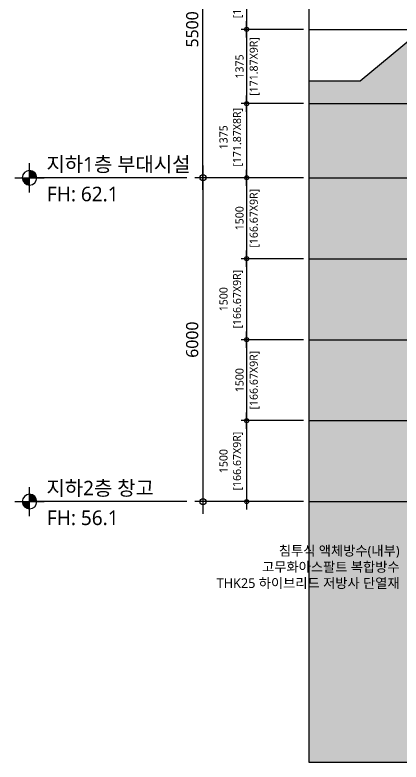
# Model space of a CAD drawing. Header units: millimetres. Extents: x 81033 to 452328, y -17390 to 42241.
# Drawn here: x 268207 to 275350, y 1404 to 15249 of the extents above; entities that cross this region are included whole.
import ezdxf
from ezdxf.enums import TextEntityAlignment as Align

# ---------------------------------------------------------------- set-up
doc = ezdxf.new("R2010")
doc.units = ezdxf.units.MM
doc.header["$LTSCALE"] = 100
doc.header["$MEASUREMENT"] = 0
doc.header["$PDSIZE"] = -10
doc.linetypes.add('CEN', pattern=[62, 60, -1, 0, -1])
doc.layers.get('0').update_dxf_attribs({"linetype": 'CONTINUOUS'})
doc.layers.get('Defpoints').update_dxf_attribs({"color": 171, "linetype": 'CONTINUOUS'})
for name, color, linetype in [('CEN(ST)', 1, 'CEN'), ('FIN(아스콘)', 3, 'CONTINUOUS'), ('HAT 254', 254, 'CONTINUOUS'), ('NDIM', 7, 'CONTINUOUS'), ('SYM', 7, 'CONTINUOUS'), ('TEXT(AXIS)', 2, 'CONTINUOUS'), ('TEXT(MIN)', 7, 'CONTINUOUS')]:
    doc.layers.add(name, color=color, linetype=linetype)
doc.styles.add('CGS', font='cgse', dxfattribs={"bigfont": 'cgs'})
doc.styles.add('나눔바른고딕', font='NanumBarunGothic.ttf')
doc.dimstyles.new('NDIM 1200', dxfattribs={"dimscale": 75, "dimtxt": 3, "dimasz": 1, "dimexe": 2, "dimexo": 2, "dimgap": 1, "dimtad": 1, "dimdec": 0, "dimdsep": 46, "dimtxsty": 'CGS', "dimblk": 'DOT0', "dimcen": 1, "dimdle": 8, "dimclrd": 256, "dimclre": 256, "dimclrt": 256, "dimadec": 0, "dimazin": 0, "dimtfac": 1, "dimtdec": 0, "dimtix": 1, "dimtmove": 2, "dimatfit": 3, "dimldrblk": 'DOT0', "dimfxl": 1, "dimtolj": 1, "dimtzin": 0, "dimlwd": -1, "dimlwe": -1, "dimarcsym": 0})

# ---------------------------------------------------------------- blocks, each defined once
blk = doc.blocks.new('DOT0')
blk.add_line((-3, 0), (3, 0))
at = {"color": 6}
blk.add_circle((0, 0), 0.75, dxfattribs=at)
blk = doc.blocks.new('*D726')
at = {"layer": 'Defpoints', "color": 0, "ltscale": 0.4, "transparency": 16777216}
for p in [(273643, 9231), (272493, 7731), (273643, 7731)]:
    blk.add_point(p, dxfattribs=at)
at = {"layer": 'NDIM', "ltscale": 0.4, "transparency": 16777216}
for p, q in [((273543, 9231), (272393, 9231)), ((272493, 9181), (272493, 7781)), ((273543, 7731), (272393, 7731))]:
    blk.add_line(p, q, dxfattribs=at)
at = {"layer": 'NDIM', "ltscale": 0.4, "transparency": 16777216, "xscale": 50, "yscale": 50, "zscale": 50}
for p, rotation in [((272493, 9231), 90), ((272493, 7731), 270)]:
    blk.add_blockref('DOT0', p, dxfattribs=dict(at, rotation=rotation))
at = {"layer": 'NDIM', "ltscale": 0.4, "transparency": 16777216, "char_height": 150, "attachment_point": 5, "rotation": 90, "style": '나눔바른고딕'}
for s, insert in [('\\A1;[166.67X9R]', (272641, 8481)), ('\\A1;1500', (272362, 8481))]:
    blk.add_mtext(s, dxfattribs=dict(at, insert=insert))
blk = doc.blocks.new('*D727')
at = {"layer": 'Defpoints', "color": 0, "ltscale": 0.4, "transparency": 16777216}
for p in [(273643, 7731), (272493, 6231), (273643, 6231)]:
    blk.add_point(p, dxfattribs=at)
at = {"layer": 'NDIM', "ltscale": 0.4, "transparency": 16777216}
for p, q in [((273543, 7731), (272393, 7731)), ((272493, 7681), (272493, 6281)), ((273543, 6231), (272393, 6231))]:
    blk.add_line(p, q, dxfattribs=at)
at = {"layer": 'NDIM', "ltscale": 0.4, "transparency": 16777216, "xscale": 50, "yscale": 50, "zscale": 50}
for p, rotation in [((272493, 7731), 90), ((272493, 6231), 270)]:
    blk.add_blockref('DOT0', p, dxfattribs=dict(at, rotation=rotation))
at = {"layer": 'NDIM', "ltscale": 0.4, "transparency": 16777216, "insert": (272207, 6981), "char_height": 150, "attachment_point": 5, "rotation": 90, "style": '나눔바른고딕'}
blk.add_mtext('\\A1;1500\\P[166.67X9R]', dxfattribs=at)
blk = doc.blocks.new('*D728')
at = {"layer": 'Defpoints', "color": 0, "ltscale": 0.4, "transparency": 16777216}
for p in [(273643, 10731), (272493, 9231), (273643, 9231)]:
    blk.add_point(p, dxfattribs=at)
at = {"layer": 'NDIM', "ltscale": 0.4, "transparency": 16777216}
for p, q in [((273543, 10731), (272393, 10731)), ((272493, 10681), (272493, 9281)), ((273543, 9231), (272393, 9231))]:
    blk.add_line(p, q, dxfattribs=at)
at = {"layer": 'NDIM', "ltscale": 0.4, "transparency": 16777216, "xscale": 50, "yscale": 50, "zscale": 50}
for p, rotation in [((272493, 10731), 90), ((272493, 9231), 270)]:
    blk.add_blockref('DOT0', p, dxfattribs=dict(at, rotation=rotation))
at = {"layer": 'NDIM', "ltscale": 0.4, "transparency": 16777216, "insert": (272207, 9981), "char_height": 150, "attachment_point": 5, "rotation": 90, "style": '나눔바른고딕'}
blk.add_mtext('\\A1;1500\\P[166.67X9R]', dxfattribs=at)
blk = doc.blocks.new('*D729')
at = {"layer": 'Defpoints', "color": 0, "ltscale": 0.4, "transparency": 16777216}
for p in [(273643, 12231), (272493, 10731), (273643, 10731)]:
    blk.add_point(p, dxfattribs=at)
at = {"layer": 'NDIM', "ltscale": 0.4, "transparency": 16777216}
for p, q in [((273543, 12231), (272393, 12231)), ((272493, 12181), (272493, 10781)), ((273543, 10731), (272393, 10731))]:
    blk.add_line(p, q, dxfattribs=at)
at = {"layer": 'NDIM', "ltscale": 0.4, "transparency": 16777216, "xscale": 50, "yscale": 50, "zscale": 50}
for p, rotation in [((272493, 12231), 90), ((272493, 10731), 270)]:
    blk.add_blockref('DOT0', p, dxfattribs=dict(at, rotation=rotation))
at = {"layer": 'NDIM', "ltscale": 0.4, "transparency": 16777216, "char_height": 150, "attachment_point": 5, "rotation": 90, "style": '나눔바른고딕'}
for s, insert in [('\\A1;[166.67X9R]', (272641, 11481)), ('\\A1;1500', (272362, 11481))]:
    blk.add_mtext(s, dxfattribs=dict(at, insert=insert))
blk = doc.blocks.new('*D730')
at = {"layer": 'Defpoints', "color": 0, "ltscale": 0.4, "transparency": 16777216}
for p in [(273643, 13606), (272493, 12231), (273643, 12231)]:
    blk.add_point(p, dxfattribs=at)
at = {"layer": 'NDIM', "ltscale": 0.4, "transparency": 16777216}
for p, q in [((273543, 13606), (272393, 13606)), ((272493, 13556), (272493, 12281)), ((273543, 12231), (272393, 12231))]:
    blk.add_line(p, q, dxfattribs=at)
at = {"layer": 'NDIM', "ltscale": 0.4, "transparency": 16777216, "xscale": 50, "yscale": 50, "zscale": 50}
for p, rotation in [((272493, 13606), 90), ((272493, 12231), 270)]:
    blk.add_blockref('DOT0', p, dxfattribs=dict(at, rotation=rotation))
at = {"layer": 'NDIM', "ltscale": 0.4, "transparency": 16777216, "insert": (272207, 12981), "char_height": 150, "attachment_point": 5, "rotation": 90, "style": '나눔바른고딕'}
blk.add_mtext('\\A1;1375\\P[171.87X8R]', dxfattribs=at)
blk = doc.blocks.new('*D731')
at = {"layer": 'Defpoints', "color": 0, "ltscale": 0.4, "transparency": 16777216}
for p in [(273643, 14981), (272493, 13606), (273643, 13606)]:
    blk.add_point(p, dxfattribs=at)
at = {"layer": 'NDIM', "ltscale": 0.4, "transparency": 16777216}
for p, q in [((273543, 14981), (272393, 14981)), ((272493, 14931), (272493, 13656)), ((273543, 13606), (272393, 13606))]:
    blk.add_line(p, q, dxfattribs=at)
at = {"layer": 'NDIM', "ltscale": 0.4, "transparency": 16777216, "xscale": 50, "yscale": 50, "zscale": 50}
for p, rotation in [((272493, 14981), 90), ((272493, 13606), 270)]:
    blk.add_blockref('DOT0', p, dxfattribs=dict(at, rotation=rotation))
at = {"layer": 'NDIM', "ltscale": 0.4, "transparency": 16777216, "char_height": 150, "attachment_point": 5, "rotation": 90, "style": '나눔바른고딕'}
for s, insert in [('\\A1;[171.87X9R]', (272641, 14293)), ('\\A1;1375', (272362, 14293))]:
    blk.add_mtext(s, dxfattribs=dict(at, insert=insert))
blk = doc.blocks.new('*D732')
at = {"layer": 'Defpoints', "color": 0, "ltscale": 0.4, "transparency": 16777216}
for p in [(273643, 16356), (272493, 14981), (273643, 14981)]:
    blk.add_point(p, dxfattribs=at)
at = {"layer": 'NDIM', "ltscale": 0.4, "transparency": 16777216}
for p, q in [((273543, 16356), (272393, 16356)), ((272493, 16306), (272493, 15031)), ((273543, 14981), (272393, 14981))]:
    blk.add_line(p, q, dxfattribs=at)
at = {"layer": 'NDIM', "ltscale": 0.4, "transparency": 16777216, "xscale": 50, "yscale": 50, "zscale": 50}
for p, rotation in [((272493, 16356), 90), ((272493, 14981), 270)]:
    blk.add_blockref('DOT0', p, dxfattribs=dict(at, rotation=rotation))
at = {"layer": 'NDIM', "ltscale": 0.4, "transparency": 16777216, "insert": (272207, 15731), "char_height": 150, "attachment_point": 5, "rotation": 90, "style": '나눔바른고딕'}
blk.add_mtext('\\A1;1375\\P[171.87X8R]', dxfattribs=at)
blk = doc.blocks.new('*D740')
at = {"layer": 'Defpoints', "color": 0, "ltscale": 0.4, "transparency": 16777216}
for p in [(273643, 12231), (271685, 6231), (273643, 6231)]:
    blk.add_point(p, dxfattribs=at)
at = {"layer": 'NDIM', "ltscale": 0.4, "transparency": 16777216}
for p, q in [((273493, 12231), (271535, 12231)), ((271685, 12156), (271685, 6306)), ((273493, 6231), (271535, 6231))]:
    blk.add_line(p, q, dxfattribs=at)
at = {"layer": 'NDIM', "ltscale": 0.4, "transparency": 16777216, "xscale": 75, "yscale": 75, "zscale": 75}
for p, rotation in [((271685, 12231), 90), ((271685, 6231), 270)]:
    blk.add_blockref('DOT0', p, dxfattribs=dict(at, rotation=rotation))
at = {"layer": 'NDIM', "ltscale": 0.4, "transparency": 16777216, "insert": (271487, 9231), "char_height": 225, "attachment_point": 5, "rotation": 90, "style": '나눔바른고딕'}
blk.add_mtext('\\A1;6000', dxfattribs=at)
blk = doc.blocks.new('*D741')
at = {"layer": 'Defpoints', "color": 0, "ltscale": 0.4, "transparency": 16777216}
for p in [(271685, 17731), (273643, 17731), (273643, 12231)]:
    blk.add_point(p, dxfattribs=at)
at = {"layer": 'NDIM', "ltscale": 0.4, "transparency": 16777216}
for p, q in [((273493, 17731), (271535, 17731)), ((271685, 12306), (271685, 17656)), ((273493, 12231), (271535, 12231))]:
    blk.add_line(p, q, dxfattribs=at)
at = {"layer": 'NDIM', "ltscale": 0.4, "transparency": 16777216, "xscale": 75, "yscale": 75, "zscale": 75}
for p, rotation in [((271685, 17731), 90), ((271685, 12231), 270)]:
    blk.add_blockref('DOT0', p, dxfattribs=dict(at, rotation=rotation))
at = {"layer": 'NDIM', "ltscale": 0.4, "transparency": 16777216, "insert": (271488, 14981), "char_height": 225, "attachment_point": 5, "rotation": 90, "style": '나눔바른고딕'}
blk.add_mtext('\\A1;5500', dxfattribs=at)
blk = doc.blocks.new('A$C19853FC8')
at = {"layer": 'SYM'}
for p, q in [((1800, 0), (1800, 3600)), ((3600, 1800), (0, 1800))]:
    blk.add_line(p, q, dxfattribs=at)
blk.add_circle((1800, 1800), 900, dxfattribs=at)
for points in [[(900, 1800), (1800, 2700), (914, 1959), (1643, 2686)], [(914, 1959), (1643, 2686), (954, 2112), (1492, 2646)], [(954, 2112), (1492, 2646), (1025, 2260), (1346, 2576)], [(1025, 2260), (1346, 2576), (1109, 2378), (1222, 2491)], [(1800, 900), (2700, 1800), (1959, 914), (2686, 1643)], [(1959, 914), (2686, 1643), (2112, 954), (2646, 1492)], [(2112, 954), (2646, 1492), (2260, 1025), (2576, 1346)], [(2260, 1025), (2576, 1346), (2378, 1109), (2491, 1222)]]:
    blk.add_solid(points, dxfattribs=at)
at = {"layer": 'SYM', "linetype": 'Continuous'}
for points in [[(1800, 2700), (1800, 1800), (900, 1800)], [(2700, 1800), (1800, 900), (1800, 1800)]]:
    blk.add_solid(points, dxfattribs=at)

msp = doc.modelspace()

# ---------------------------------------------------------------- hatches: boundary and pattern name
at = {"layer": 'HAT 254', "ltscale": 1000}
h = msp.add_hatch(color=256, dxfattribs=at)
h.dxf.hatch_style = 1
h.paths.add_polyline_path([(275808.4, 14980.6), (275744.3, 14980.6), (274593.4, 14030.6), (273643.4, 14030.6), (273643.4, 1403.6), (275808.4, 1403.6), (290893.4, 1403.6), (290893.4, 3090.6), (275808.4, 3090.6)])

# ---------------------------------------------------------------- linework, layer by layer
at = {"layer": 'CEN(ST)', "ltscale": 10000}
for p, q in [((273643.4, 14980.6), (282672.7, 14980.6)), ((273643.4, 13605.6), (277942.5, 13605.6)), ((273643.4, 12230.6), (290893.4, 12230.6)), ((273643.4, 10730.6), (277942.5, 10730.6)), ((273643.4, 9230.6), (282672.7, 9230.6)), ((273643.4, 7730.6), (277942.5, 7730.6)), ((273643.4, 6230.6), (290893.4, 6230.6))]:
    msp.add_line(p, q, dxfattribs=at)
at = {"layer": 'Defpoints', "ltscale": 1000}
msp.add_lwpolyline([(273643.4, 38730.6), (273643.4, 1403.6), (290893.4, 1403.6), (290893.4, 38730.6)], dxfattribs=at)
at = {"layer": 'FIN(아스콘)'}
msp.add_lwpolyline([(273643.4, 14030.6), (274593.4, 14030.6), (275744.3, 14980.6), (275808.4, 14980.6)], dxfattribs=at)
at = {"layer": 'SYM', "ltscale": 1000}
for p, q in [((271384.8, 12230.6), (268477.3, 12230.6)), ((271384.8, 6230.6), (268477.3, 6230.6))]:
    msp.add_line(p, q, dxfattribs=at)

# ---------------------------------------------------------------- block references
at = {"ltscale": 1000, "xscale": -0.15, "yscale": 0.15, "zscale": 0.15}
for p in [(268747.3, 11960.6), (268747.3, 5960.6)]:
    msp.add_blockref('A$C19853FC8', p, dxfattribs=at)

# ---------------------------------------------------------------- texts
at = {"layer": 'TEXT(AXIS)', "style": '나눔바른고딕'}
for s, p in [('지하1층 부대시설', (268789.8, 12480.6)), ('FH: 62.1', (268798.3, 11930.6)), ('지하2층 창고', (268789.8, 6480.6)), ('FH: 56.1', (268798.3, 5930.6))]:
    msp.add_text(s, height=270, dxfattribs=at).set_placement(p, align=Align.MIDDLE_LEFT)
at = {"layer": 'TEXT(MIN)', "style": '나눔바른고딕'}
for s, p in [('침투식 액체방수(내부)', (275324.1, 5320.2)), ('고무화아스팔트 복합방수', (275324.1, 5019.7)), ('THK25 하이브리드 저방사 단열재', (275324.1, 4719.7))]:
    msp.add_text(s, height=180, rotation=360, dxfattribs=at).set_placement(p, align=Align.MIDDLE_RIGHT)

# ---------------------------------------------------------------- dimensions: what is measured, and where the dimension line sits
at = {"layer": 'NDIM', "ltscale": 0.4}
for base, p2, angle, picture, middle in [((271684.8, 17730.6), (273643.4, 17730.6), 90, '*D741', (271487.6, 14980.6)), ((271684.8, 6230.6), (273643.4, 6230.6), 270, '*D740', (271487.5, 9230.6))]:
    dim = msp.add_linear_dim(base=base, p1=(273643.4, 12230.6), p2=p2, angle=angle, dimstyle='NDIM 1200', override={"dimtxsty": '나눔바른고딕'}, dxfattribs=at)
    dim.commit()
    dim.dimension.update_dxf_attribs({"geometry": picture, "text_midpoint": middle})
for base, p1, p2, text, picture, middle in [((272493.4, 14980.6), (273643.4, 16355.6), (273643.4, 14980.6), '<>\\X[171.87X8R]', '*D732', (272207.2, 15730.9)), ((272493.4, 12230.6), (273643.4, 13605.6), (273643.4, 12230.6), '<>\\X[171.87X8R]', '*D730', (272207.2, 12980.9)), ((272493.4, 9230.6), (273643.4, 10730.6), (273643.4, 9230.6), '<>\\X[166.67X9R]', '*D728', (272207.2, 9980.9)), ((272493.4, 6230.6), (273643.4, 7730.6), (273643.4, 6230.6), '<>\\X[166.67X9R]', '*D727', (272207.2, 6980.9))]:
    dim = msp.add_linear_dim(base=base, p1=p1, p2=p2, angle=270, text=text, dimstyle='NDIM 1200', override={"dimscale": 50, "dimtxsty": '나눔바른고딕'}, dxfattribs=at)
    dim.commit()
    dim.dimension.update_dxf_attribs({"geometry": picture, "text_midpoint": middle, "dimtype": 160})
for base, p1, p2, text, picture, middle in [((272493.4, 13605.6), (273643.4, 14980.6), (273643.4, 13605.6), '<>\\X[171.87X9R]', '*D731', (272493.4, 14293.1)), ((272493.4, 10730.6), (273643.4, 12230.6), (273643.4, 10730.6), '<>\\X[166.67X9R]', '*D729', (272493.4, 11480.6)), ((272493.4, 7730.6), (273643.4, 9230.6), (273643.4, 7730.6), '<>\\X[166.67X9R]', '*D726', (272493.4, 8480.6))]:
    dim = msp.add_linear_dim(base=base, p1=p1, p2=p2, angle=270, text=text, dimstyle='NDIM 1200', override={"dimscale": 50, "dimtxsty": '나눔바른고딕'}, dxfattribs=at)
    dim.commit()
    dim.dimension.update_dxf_attribs({"geometry": picture, "text_midpoint": middle})

doc.saveas('drawing.dxf')
